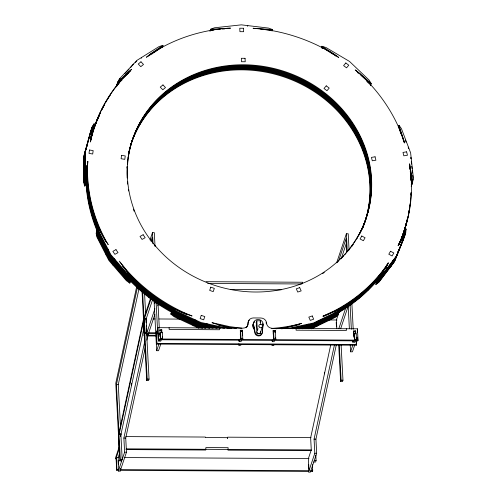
<?xml version="1.0" encoding="UTF-8"?>
<svg xmlns="http://www.w3.org/2000/svg" width="497" height="497" viewBox="0 0 497 497"><rect width="100%" height="100%" fill="white"/><g stroke="black" fill="none" stroke-linecap="round" stroke-linejoin="round"><path stroke-width="0.75" d="M91.255 130.68L90.442 131.991L83.62 156.959L83.62 182.287L84.72 186.083L84.807 183.859M85.018 183.871L84.962 185.356L83.863 181.56L83.863 156.232M85.291 182.405L85.204 184.629L84.105 180.833L84.105 155.511L91.168 129.816L92.392 127.847M85.503 182.424L85.447 183.902L84.347 180.107L84.347 154.784M85.776 180.958L85.689 183.182L84.589 179.386L84.589 154.058M85.987 180.976L85.931 182.455L84.832 178.659L84.832 153.331L91.653 128.369L93.691 125.082L90.647 138.023M86.316 178.025L86.174 181.728L85.074 177.932L85.074 152.61M86.528 178.044L86.416 181.001L85.316 177.205L85.316 151.883L92.138 126.915L94.175 123.635L91.044 137.284L90.435 142.012L92.541 133.103A163.376 149.131 18.5 0 1 124.995 75.811M86.733 172.857L87.155 165.544M84.72 186.083L86.658 180.281L87.205 166.209L87.87 161.351L87.553 165.812M86.876 167.24L86.981 165.756M87.068 167.259L87.174 165.774M87.522 163.563L87.627 162.078L87.385 162.805M404.403 235.696L404.254 237.231L394.587 261.242L379.254 281.408L376.086 283.768L376.937 282.551M404.496 236.504L404.645 234.969M404.962 233.478L404.738 235.783L395.072 259.788L379.739 279.96L376.571 282.321L377.422 281.103M404.98 235.056L405.13 233.522M405.446 232.024L405.223 234.329L395.556 258.341L380.224 278.506L377.055 280.867L377.906 279.656M405.465 233.602L405.614 232.068M413.137 178.957L412.454 182.747L409.391 164.65L409.634 163.929L410.963 174.273A163.376 149.131 18.5 0 1 401.048 239.274L398.066 245.698L400.309 241.797L406.074 229.036L405.707 232.882L396.041 256.887L380.708 277.059L377.54 279.42L385.616 267.877L387.735 264.124M262.186 332.257L262.857 325.299M86.72 167.657L87.006 165.576M87.435 163.463L87.627 162.078M92.579 134.439L92.703 133.631M411.516 184.853L411.243 186.369L413.38 178.23L410.628 152.896L401.408 128.593L399.016 125.294L398.532 126.741L400.961 133.941M411.895 183.374L411.485 185.648L411.267 184.163M412.001 183.405L411.727 184.921L411.292 181.958M412.38 181.921L411.97 184.194L410.764 176.044M412.485 181.958L412.212 183.474L410.354 170.875M136.706 286.458L115.782 383.218L119.852 460.893L121.709 460.905M119.852 460.893L120.336 459.445L116.416 384.579L137.371 287.67M120.535 427.811L118.267 384.591L138.899 289.192M119.081 434.471L143.577 321.199L143.44 319.639L118.945 432.912L119.081 434.471L120.933 434.484L120.846 433.44M120.479 436.571L143.919 328.175M145.404 347.049L125.729 438.05L126.474 452.208L120.168 471.069L118.311 471.057L124.617 452.195L123.877 438.043L144.863 340.973M146.882 340.221L148.031 334.916L154.834 314.558M227.409 438.224L227.632 437.18L310.992 437.652M330.847 344.371L310.637 437.838L311.271 449.903L308.364 458.607L308.997 470.69L120.653 469.615L120.572 468.106M336.426 344.34L315.93 439.137L316.67 453.289L310.364 472.15L308.513 472.138L314.812 453.276L314.073 439.124L334.568 344.328M92.635 128.698L92.964 127.263L92.722 127.984M92.709 128.692L93.038 127.257M90.802 138.004L93.933 124.362L91.895 127.642M90.342 141.204L91.572 136.004A163.376 149.131 18.5 0 1 98.984 116.037M90.411 141.216L91.815 135.283M90.541 141.254L92.299 133.83A163.351 149.112 18.5 0 1 110.402 94.548M93.206 126.536L94.175 123.635M85.18 151.212L87.118 145.416M84.95 152.051L86.888 146.248M83.62 162.09L85.559 156.288M83.62 162.96L85.559 157.158M162.277 47.544L163.004 45.37L159.102 46.544L137.029 60.311L119.491 78.806L117.733 82.235L116.279 86.59L117.683 83.844M132.873 64.691L130.574 67.586M133.239 64.778L133.482 64.057M141.26 58.248L141.502 57.522M87.578 165.793A163.376 149.131 18.5 0 0 106.482 241.704L108.234 244.642L105.227 240.219L98.071 227.409L96.132 233.211L96.915 237.057L108.874 260.428L126.406 280.724L129.829 283.11L131.773 277.314L120.069 262.18M106.041 254.886L107.979 249.084M106.451 255.694L108.389 249.892M112.428 264.534L114.366 258.738M113.03 265.236L114.969 259.434M209.964 31.398L210.691 29.224L214.474 27.782L241.362 24.85L268.566 28.087L272.505 29.578L272.021 31.025M150.026 239.933L152.455 232.664L154.312 232.671L155.039 246.531M150.939 241.2L152.15 237.566L152.436 242.958M143.993 317.9L150.554 298.262M144.08 319.621L150.889 299.262M143.614 321.391L144.093 335.935L144.335 335.214M152.492 300.008L146.18 318.906L146.901 332.729L145.049 332.717L144.807 333.444L155.493 333.506M146.298 326.541L146.54 325.821M247.562 26.341L247.804 25.62M146.658 333.456L154.921 308.73M157.748 305.835L158.481 303.655M147.969 333.785L147.802 335.96L156.331 336.009M118.497 434.999L118.976 449.536M157.717 328.393L158.313 339.731L357.784 340.867L358.026 340.141L357.43 328.803L272.362 328.318A5.566 5.082 18.5 0 1 266.585 323.156A5.566 5.082 18.5 0 0 260.801 317.993L253.395 317.95A5.566 5.082 18.5 0 0 248.152 323.05A5.566 5.082 18.5 0 1 242.909 328.15L157.959 327.666L156.263 332.741L156.859 344.079L356.33 345.216L356.374 340.712M157.81 330.12L156.598 333.742L158.077 333.754M118.889 447.809L115.733 457.234L115.826 458.961L119.218 448.81M159.922 329.735L159.68 330.462L161.531 330.474L161.773 329.747L159.922 329.735L160.282 336.662M119.622 453.171L118.168 457.52L118.795 469.609L116.944 469.597L116.702 470.324L118.553 470.33M159.798 334.661L160.525 332.487L162.382 332.493L162.444 339.029L162.32 336.674M156.859 344.079L156.505 332.015M158.313 339.731L157.959 327.666M159.009 341.017L159.494 339.563M118.485 463.564L118.236 464.291L118.044 460.514M146.665 333.586L149.05 379.093L148.566 380.54L146.714 380.534L147.199 379.081L142.627 291.932M160.748 344.104L158.537 350.72L156.679 350.708L158.891 344.092M160.525 332.487L160.587 339.016L160.463 336.662M160.866 341.023L161.351 339.575M198.974 328.268L174.056 316.695L170.819 314.079L172.757 308.277L186.853 314.266L192.072 315.993L183.915 312.557M193.066 325.523L195.01 319.72M193.929 325.92L195.868 320.124M204.901 327.989L206.354 323.634M207.28 323.833L205.826 328.188L199.459 326.815L174.54 315.241L171.303 312.632M370.464 85.683L371.191 83.508L369.066 80.06L349.497 61.417L325.92 47.482L321.882 46.271L321.397 47.724L322.683 48.544M240.25 333.021L240.734 331.567L242.592 331.58L242.722 339.482M240.734 331.567L240.871 339.476L240.386 330.213L242.238 330.225L241.996 330.952L240.144 330.94M241.629 340.029L241.144 341.482L239.293 341.47L239.778 340.023M240.262 338.569L240.747 337.121M241.026 344.564L240.784 345.285L238.933 345.278L239.175 344.551M256.11 322.951L256.837 320.776L260.546 320.795L260.739 324.491M256.533 325.678L256.29 326.405L256.222 325.019M260.061 322.249L260.546 320.795M260.527 332.294L262.466 326.492M227.365 438.397L227.607 437.671L205.354 437.546M273.369 330.406L273.126 331.126L274.978 331.139L275.22 330.412L273.369 330.406L273.853 339.662L273.717 331.76L275.574 331.766L275.711 339.675L275.587 337.32M273.232 333.207L273.717 331.76M274.617 340.221L274.133 341.669L272.275 341.656L272.76 340.209M272.157 344.738L271.915 345.465L273.766 345.471L274.009 344.75M307.252 324.336L305.798 328.691L312.017 327.361L335.674 315.962L338.625 313.365M306.705 328.498L308.159 324.143M336.643 262.845L346.366 233.764L348.217 233.776L349.062 249.948M316.322 326.504L318.26 320.702M338.525 261.211L346.061 238.666L346.788 252.532M317.136 326.113L319.074 320.31M341.352 258.316L346.695 242.312M323.143 316.08L340.078 309.016L336.376 319.993L336.817 328.436M338.805 328.716L345.85 307.631M340.656 328.728L348.192 306.183M408.205 147.864L408.447 147.137M408.522 148.696L408.764 147.976M308.68 464.645L308.637 469.149M411.187 158.027L410.944 158.754L410.789 157.288M353.833 330.859L353.584 331.586L355.442 331.598L355.684 330.872L353.833 330.859L354.193 337.767M353.709 335.767L354.436 333.586L356.287 333.599L356.349 340.134L356.225 337.78M352.92 342.116L353.404 340.669M357.43 328.803L357.343 332.549M341.097 344.719L342.961 380.199L342.476 381.646L340.619 381.634L341.104 380.186L339.246 344.707M354.653 345.21L352.441 351.826L350.584 351.814L352.795 345.198M354.436 333.586L354.498 340.122L354.373 337.767M354.771 342.129L355.256 340.681M310.606 471.423L312.464 471.436L312.706 470.709L312.389 464.67M315.812 455.159L316.098 460.557L315.614 462.011L313.756 461.999M403.769 238.684L394.345 261.969L379.012 282.134L375.844 284.495L377.782 278.693L385.858 267.156L388.331 262.776L384.734 268.088A163.376 149.131 18.5 0 1 333.369 311.327L322.901 316.191M390.71 266.746L392.649 260.944M391.238 266.05L393.177 260.248M396.252 257.247L398.19 251.451M396.575 256.446L398.513 250.65M404.62 233.391L404.862 232.664M405.105 231.937L406.074 229.036M400.066 242.524L405.832 229.763M400.128 242.573L405.589 230.49M400.551 242.008L405.347 231.211M401.526 240.051L402.738 237.361M398.718 244.499L400.799 240.008M398.83 244.667L400.557 240.728A163.376 149.131 18.5 0 0 408.143 216.176M118.895 80.216L117.491 82.962L130.792 70.499M119 80.259L117.249 83.689L128.475 72.904M118.062 82.353L117.006 84.409L121.833 79.7M118.168 82.396L116.764 85.136L118.913 83.042M117.578 83.807L116.522 85.863L119.205 83.241M401.806 236.976L402.185 236.255M385.728 267.976L386.79 266.1M398.942 244.474L399.694 243.17M399.072 244.549L399.824 243.244M91.411 129.09L92.225 127.779M90.926 130.543L91.74 129.226M388.089 263.503L384.492 268.815A163.376 149.131 18.5 0 1 333.127 312.054L323.584 316.49M387.051 265.404L384.249 269.542A163.376 149.131 18.5 0 1 334.245 312.073M379 277.711L377.298 280.14L380.466 277.78L395.798 257.614M380.696 275.282L381.547 274.071M377.664 280.376L376.813 281.594L379.981 279.233L395.314 259.067M377.602 281.221L376.328 283.041L379.497 280.681L394.829 260.515M375.844 284.495L377.117 282.669M368.793 289.242L367.631 290.391M396.283 256.166L380.951 276.332L377.782 278.693M254.489 321.503L254.097 321.938A4.858 4.436 18.5 0 0 253.7 326.374M254.247 322.23L253.855 322.665A4.858 4.436 18.5 0 0 254.141 328.119M359.201 297.989L357.933 299.032M119.249 79.532L120.274 78.445M124.909 73.562L129.027 69.22M135.265 62.641L136.787 61.032M124.958 75.842L131.55 69.356L127.928 72.289L117.733 82.235M130.208 71.164L124.716 76.569A163.351 149.112 18.5 0 0 123.2 78.209M119.982 81.993L122.132 79.899M348.807 305.885L346.583 306.991M376.44 280.979L377.068 280.432M340.078 309.016L337.128 311.607L313.47 323.013L287.235 328.604L283.06 328.442L301.747 323.367L300.828 323.64A163.407 149.162 18.5 0 1 271.716 328.48M339.836 309.737L336.885 312.333L313.228 323.733L289.956 328.697M339.594 310.463L336.643 313.06L312.986 324.46L292.683 328.79M339.352 311.19L336.401 313.781L312.743 325.187L296.144 328.728M339.109 311.917L336.158 314.508L312.501 325.914L298.871 328.821M338.867 312.638L335.916 315.235L312.259 326.635L302.331 328.753M338.382 314.092L335.432 316.682L311.774 328.088L308.736 328.734M338.14 314.818L335.189 317.409L311.532 328.815M146.565 57.136L151.045 53.465L163.004 45.37M148.56 56.024L162.761 46.097M146.404 57.248L150.802 54.092M151.815 54.061L153.076 53.21M154.337 52.359L162.519 46.817M211.71 29.466L210.448 29.95L220.239 29.224M210.691 29.224L230.546 28.143L227.272 28.286A163.376 149.131 18.5 0 0 150.833 54.061M222.501 29.056L224.756 28.888M211.716 30.566L213.219 30.454M206.031 281.693L302.567 282.246L302.63 283.396M207.665 283.433L301.884 283.967M230.894 289.515L281.19 289.801M146.646 318.912L144.323 318.9L145.049 332.717M152.834 318.944L155.157 318.962M159.028 318.981L179.914 319.099M328.48 319.944L336.991 319.993M148.758 332.741L155.735 332.779M146.174 334.903L148.031 334.916M148.044 335.233L156.574 335.282M160.829 338.289L162.687 338.302M241.113 338.749L242.965 338.761M274.095 338.935L275.953 338.948M354.74 339.395L356.591 339.408M158.555 339.004L358.026 340.141M160.686 341.023L158.829 341.01L158.754 339.563M354.591 342.129L352.74 342.116L352.659 340.582M157.102 343.359L356.573 344.489M147.199 379.081L149.05 379.093M341.104 380.186L342.961 380.199M116.416 384.579L118.267 384.591M125.884 436.596L205.379 437.049M123.877 438.043L125.729 438.05M314.073 439.124L315.93 439.137M126.188 448.847L311.11 449.903M125.946 449.574L205.733 450.027L205.882 447.58L228.135 447.704L227.986 450.158L311.638 450.63M124.617 452.195L126.474 452.208M314.812 453.276L316.67 453.289M118.634 457.526L116.31 457.513L116.944 469.597M124.822 457.563L308.979 458.607M120.336 459.445L122.194 459.452L120.858 433.987M314.247 460.545L316.098 460.557M310.849 470.702L312.706 470.709M120.411 470.342L308.755 471.417M272.505 29.578L253.079 28.273L263.112 29.224A163.376 149.131 18.5 0 1 331.07 52.576L338.768 57.528L334.736 54.465L321.882 46.271M260.869 29.329L263.907 29.59M265.429 29.721L272.263 30.305M241.853 328.213L229.925 326.672L211.977 322.665L217.077 324.392L231.931 328.107L227.775 328.244L200.912 322.466L175.994 310.892L172.757 308.277M224.495 328.318L200.67 323.193L175.752 311.619L172.515 309.004M220.457 328.225L200.428 323.914L175.509 312.346L172.273 309.73M217.177 328.3L200.185 324.64L175.267 313.067L172.03 310.451M213.138 328.206L199.943 325.367L175.025 313.793L171.788 311.178M209.864 328.275L199.701 326.094L174.782 314.52L171.546 311.905M202.614 328.275L199.216 327.542L174.298 315.968L171.061 313.352M184.35 313.564L186.387 314.427M170.819 314.079L172.229 314.676M161.233 305.798L159.761 304.847M149.914 297.889L148.535 296.827M321.64 46.998L333.207 54.372M131.773 277.314L128.344 274.922L110.812 254.626L98.853 231.254L98.071 227.409M131.289 278.761L127.859 276.375L110.328 256.073L98.369 232.702L97.586 228.856M130.804 280.209L127.375 277.823L109.843 257.527L97.884 234.155L97.101 230.31M130.32 281.662L126.89 279.277L109.359 258.974L97.4 235.603L96.617 231.757M130.071 282.389L126.648 279.997L109.116 259.701L97.157 236.33L96.375 232.484M357.306 72.432L358.486 73.314M334.493 55.186L335.643 56.062M254.831 329.673L253.899 328.84A4.858 4.436 18.5 0 1 253.613 323.392M359.859 73.916L355.187 69.928L359.915 73.475L371.191 83.508M360.797 75.202L370.948 84.229L370.24 83.086M366.761 81.446L370.706 84.956M119.218 261.142L126.685 270.206M122.194 265.771L126.443 270.933M130.593 276.872L131.531 278.034L128.102 275.649L110.57 255.346L98.611 231.981L97.828 228.129M130.108 278.326L131.046 279.488L127.617 277.096L110.085 256.8L98.126 233.428L97.344 229.583M129.624 279.774L130.562 280.935L127.133 278.55L109.601 258.247L97.642 234.882L96.859 231.03M128.897 281.948L129.829 283.11M405.223 140.017L406.037 142.154M399.016 125.294L404.583 142.993L404.08 141.26M398.774 126.021L404.024 142.378M86.658 180.281L85.559 176.485L85.559 151.156M409.634 163.929L412.696 182.02M409.808 168.054L410.131 169.39M253.321 325.243L254.874 332.984A3.678 3.361 18.5 0 0 258.651 335.96A3.678 3.361 18.5 0 0 262.112 333.027M410.746 178.249L411.075 180.473M409.77 167.607L409.963 169.086M410.242 171.303L410.528 173.521M411.28 161.854L411.522 164.085M411.764 166.315L412.007 168.545M412.249 170.775L412.491 173.006M412.734 175.236L412.976 177.472M324.342 372.278L324.473 373.856M131.481 383.51L131.618 385.088M357.585 337.084L357.784 340.867M355.684 330.872L355.846 333.941M356.088 340.681L356.33 345.216M355.442 331.598L355.56 333.897M353.628 332.35L353.87 336.954M351.851 303.071L353.218 329.25M346.366 233.764L347.291 251.476M350.074 304.599L351.367 329.238M348.198 306.258L349.372 328.647M350.223 344.868L350.584 351.814M346.303 328.741L346.397 330.462L296.113 330.176L296.019 328.455M338.681 344.614L340.619 381.634M336.214 322.255L336.457 326.858M312.383 469.926L312.464 471.436M275.22 330.412L275.301 331.946M274.947 330.468L275.052 332.53M273.089 330.455L273.325 334.966M272.194 340.122L272.275 341.656M260.546 331.505L260.658 333.574L256.949 333.555L256.353 322.224M256.837 320.776L257.34 330.375A1.87 1.708 18.5 0 1 258.192 328.89M242.238 330.225L242.524 335.593M240.306 334.009L240.505 337.842M239.212 339.936L239.293 341.47M238.927 339.892L239.007 341.427M238.858 343.837L238.933 345.278M219.37 328.014L219.463 329.741L169.179 329.455L169.086 327.728M161.773 329.747L161.935 332.828M161.531 330.474L161.655 332.779M159.798 332.773L160.003 336.618M158.021 303.505L159.313 328.144M158.475 339.563L158.549 341.01M152.455 232.664L153.02 243.443M156.126 302.729L157.543 329.679M154.934 301.362L154.772 303.624L154.61 300.548M154.089 301.288L156.679 350.708M144.565 293.485L145.615 313.532M145.857 318.161L146.099 322.789M146.379 328.082L146.584 332.046M142.061 291.838L146.714 380.534M120.088 469.559L120.168 471.069M118.236 469.547L118.311 471.057M116.068 458.234L116.702 470.324M245.965 327.834A5.566 5.082 18.5 0 0 247.91 323.777A5.566 5.082 18.5 0 1 249.332 320.155M266.081 322.553A5.566 5.082 18.5 0 1 266.336 323.882M183.94 312.557A163.376 149.131 18.5 0 1 126.716 270.213M359.859 73.879A163.376 149.131 18.5 0 1 404.086 141.229M183.697 313.278A163.376 149.131 18.5 0 1 126.474 270.933M105.867 241.753A163.376 149.131 18.5 0 1 87.335 166.52M299.163 324.727A163.407 149.162 18.5 0 1 275.916 328.803M236.386 328.362A163.407 149.162 18.5 0 1 218.593 325.212M110.812 93.939A163.351 149.112 18.5 0 1 116.944 85.577M117.404 84.993A163.351 149.112 18.5 0 1 118.808 83.266M410.715 175.739A163.351 149.112 18.5 0 1 411.05 180.939M411.094 192.793A163.351 149.112 18.5 0 1 409.733 207.491M409.621 208.218A163.351 149.112 18.5 0 1 400.731 240.014M127.4 164.314A123.237 112.496 18.5 0 1 284.091 72.14A123.237 112.496 18.5 0 1 356.355 239.2M355.958 239.846A123.237 112.496 18.5 0 1 353.895 243.039M353.038 244.294A123.237 112.496 18.5 0 1 347.993 250.991M346.024 253.327A123.237 112.496 18.5 0 1 345.011 254.476M343.98 255.613A123.237 112.496 18.5 0 1 340.793 258.937M338.022 261.608A123.237 112.496 18.5 0 1 336.885 262.652M324.305 272.468A123.237 112.496 18.5 0 1 322.51 273.654M134.078 211.163A123.237 112.496 18.5 0 1 133.345 209.144M128.599 190.966A123.237 112.496 18.5 0 1 128.35 189.45M127.648 184.12A123.237 112.496 18.5 0 1 127.431 181.827M127.176 178.013A123.237 112.496 18.5 0 1 127.238 166.588M172.695 308.587A163.376 149.131 18.5 0 1 129.717 275.475M128.704 274.394A163.376 149.131 18.5 0 1 127.71 273.307M100.45 232.186A163.376 149.131 18.5 0 1 87.093 167.247M92.082 134.532A163.376 149.131 18.5 0 1 100.661 111.868M101.307 110.545A163.376 149.131 18.5 0 1 104.761 104.041M105.867 102.127A163.376 149.131 18.5 0 1 107.004 100.226M107.781 98.965A163.376 149.131 18.5 0 1 108.967 97.095M109.781 95.859A163.376 149.131 18.5 0 1 110.601 94.635M116.273 86.851A163.376 149.131 18.5 0 1 117.193 85.689M410.951 192.761A163.376 149.131 18.5 0 1 410.857 194.986M410.565 199.403A163.376 149.131 18.5 0 1 410.367 201.614M410.131 203.813A163.376 149.131 18.5 0 1 409.863 206.013M409.453 208.926A163.376 149.131 18.5 0 1 408.441 214.735M285.949 328.144A163.407 149.162 18.5 0 1 281.557 328.815M382.671 272.045A163.376 149.131 18.5 0 1 339.364 309.855M172.453 309.308A163.376 149.131 18.5 0 1 131.519 278.332M98.363 228.713A163.376 149.131 18.5 0 1 86.801 170.191M91.839 135.259A163.376 149.131 18.5 0 1 100.736 111.931M101.394 110.614A163.376 149.131 18.5 0 1 104.159 105.407M409.093 210.393A163.339 149.1 18.5 0 1 408.851 211.846M408.602 213.294A163.339 149.1 18.5 0 1 408.329 214.747M407.59 218.351A163.339 149.1 18.5 0 1 400.315 241.455M382.429 272.766A163.376 149.131 18.5 0 1 339.122 310.582M172.21 310.035A163.376 149.131 18.5 0 1 130.761 278.525M97.828 228.738A163.376 149.131 18.5 0 1 86.646 178.336M91.597 135.979A163.376 149.131 18.5 0 1 100.17 113.316M407.503 218.357A163.339 149.1 18.5 0 1 406.857 221.227M406.689 221.942A163.339 149.1 18.5 0 1 400.352 241.505M378.962 277.568A163.376 149.131 18.5 0 1 339.544 310.923M171.968 310.762A163.376 149.131 18.5 0 1 131.034 279.78M97.586 229.459A163.376 149.131 18.5 0 1 86.372 178.317M407.105 219.798A163.339 149.1 18.5 0 1 406.782 221.233M406.614 221.948A163.339 149.1 18.5 0 1 400.663 240.865M379.192 277.717A163.376 149.131 18.5 0 1 338.637 312.029M171.726 311.489A163.376 149.131 18.5 0 1 130.276 279.979M97.344 230.186A163.376 149.131 18.5 0 1 86.223 181.268M91.113 137.433A163.376 149.131 18.5 0 1 98.741 116.764M406.204 223.389A163.339 149.1 18.5 0 1 400.688 240.908M97.07 230.912A163.339 149.106 18.5 0 1 85.956 182.008M91.044 137.47A163.339 149.106 18.5 0 1 96.679 121.548M97.263 120.193A163.339 149.106 18.5 0 1 98.164 118.18M98.474 117.516A163.339 149.106 18.5 0 1 99.096 116.186M378.006 279.587A163.376 149.131 18.5 0 1 339.06 312.371M171.484 312.209A163.376 149.131 18.5 0 1 130.549 281.234M406.13 223.401A163.339 149.1 18.5 0 1 400.712 240.946M260.565 331.847A1.87 1.708 18.5 0 1 258.8 333.568A1.87 1.708 18.5 0 1 256.856 331.828M254.383 327.393A4.858 4.436 18.5 0 1 254.01 326.902M262.646 323.553A4.858 4.436 18.5 0 1 262.596 326.423M128.431 155.269A123.237 112.496 18.5 0 1 285.023 73.258A123.237 112.496 18.5 0 1 359.822 233.317M359.474 233.988A123.237 112.496 18.5 0 1 358.399 235.988M357.654 237.311A123.237 112.496 18.5 0 1 356.896 238.622M353.23 244.394A123.237 112.496 18.5 0 1 351.919 246.263M126.952 168.073A123.237 112.496 18.5 0 1 127.046 166.551M127.449 162.016A123.237 112.496 18.5 0 1 127.729 159.761M127.94 158.257A123.237 112.496 18.5 0 1 128.176 156.76M130.376 146.41A123.237 112.496 18.5 0 1 289.459 75.656A123.237 112.496 18.5 0 1 359.921 233.366M127.387 161.233A123.237 112.496 18.5 0 1 127.592 159.73M128.468 154.505A123.237 112.496 18.5 0 1 130.177 147.137A123.237 112.496 18.5 0 0 128.524 153.747M362.549 227.912A123.237 112.496 18.5 0 1 361.325 230.683M130.344 146.404A123.237 112.496 18.5 0 1 285.713 75.109A123.237 112.496 18.5 0 1 362.841 227.216M129.891 147.857A123.237 112.496 18.5 0 1 284.688 75.569A123.237 112.496 18.5 0 1 362.885 227.241M130.506 145.683A123.237 112.496 18.5 0 1 286.402 76.973A123.237 112.496 18.5 0 1 362.356 228.663M129.406 149.311A123.237 112.496 18.5 0 1 130.04 147.131M130.494 145.689A123.237 112.496 18.5 0 1 286.16 77.7A123.237 112.496 18.5 0 1 362.4 228.695M263.099 324.572L262.354 332.3A3.678 3.361 18.5 0 1 258.894 335.233A3.678 3.361 18.5 0 1 255.129 332.263L253.563 324.522A4.858 4.436 18.5 0 1 254.34 321.211L255.185 320.397A4.858 4.436 18.5 0 1 261.043 320.428L261.969 321.255A4.858 4.436 18.5 0 1 263.099 324.572M89.472 149.995L89.019 153.393L92.703 154.008L93.163 150.61L89.472 149.995M121.554 155.337L121.1 158.736L124.784 159.351L125.244 155.952L121.554 155.337M201.248 315.371L200.154 318.608L203.702 319.807L204.795 316.564L201.248 315.371M210.771 287.173L209.678 290.41L213.225 291.609L214.319 288.366L210.771 287.173M361.779 236.007L360.077 238.982L363.375 240.728L365.078 237.752L361.779 236.007M390.505 251.246L388.797 254.222L392.102 255.967L393.804 252.992L390.505 251.246M326.249 85.851L324.001 88.478L326.958 90.721L329.207 88.093L326.249 85.851M345.837 62.97L343.589 65.598L346.539 67.84L348.788 65.213L345.837 62.97M140.974 61.808L138.253 64.014L140.781 66.673L143.503 64.461L140.974 61.808M162.973 84.925L160.251 87.13L162.774 89.783L165.495 87.578L162.973 84.925M115.994 249.637L112.875 251.352L114.894 254.346L118.013 252.638L115.994 249.637M143.142 234.727L140.024 236.442L142.043 239.436L145.161 237.721L143.142 234.727M299.728 287.645L296.305 288.8L297.74 292.056L301.163 290.894L299.728 287.645M312.24 315.955L308.811 317.117L310.252 320.366L313.675 319.211L312.24 315.955M375.08 156.81L371.458 157.381L372.272 160.786L375.894 160.214L375.08 156.81M406.627 151.833L402.999 152.405L403.812 155.809L407.441 155.244L406.627 151.833M243.474 28.248L239.765 28.223L239.945 31.678L243.654 31.696L243.474 28.248M245.046 58.304L241.337 58.286L241.517 61.734L245.226 61.758L245.046 58.304M154.934 245.419A123.237 112.496 18.5 0 0 363.81 224.315A123.237 112.496 18.5 0 0 229.751 65.418A123.237 112.496 18.5 0 0 154.934 245.419M259.092 326.889A1.87 1.708 18.5 0 0 262.304 326.908A1.87 1.708 18.5 0 0 260.558 324.311A1.87 1.708 18.5 0 0 259.092 326.889"/></g></svg>
